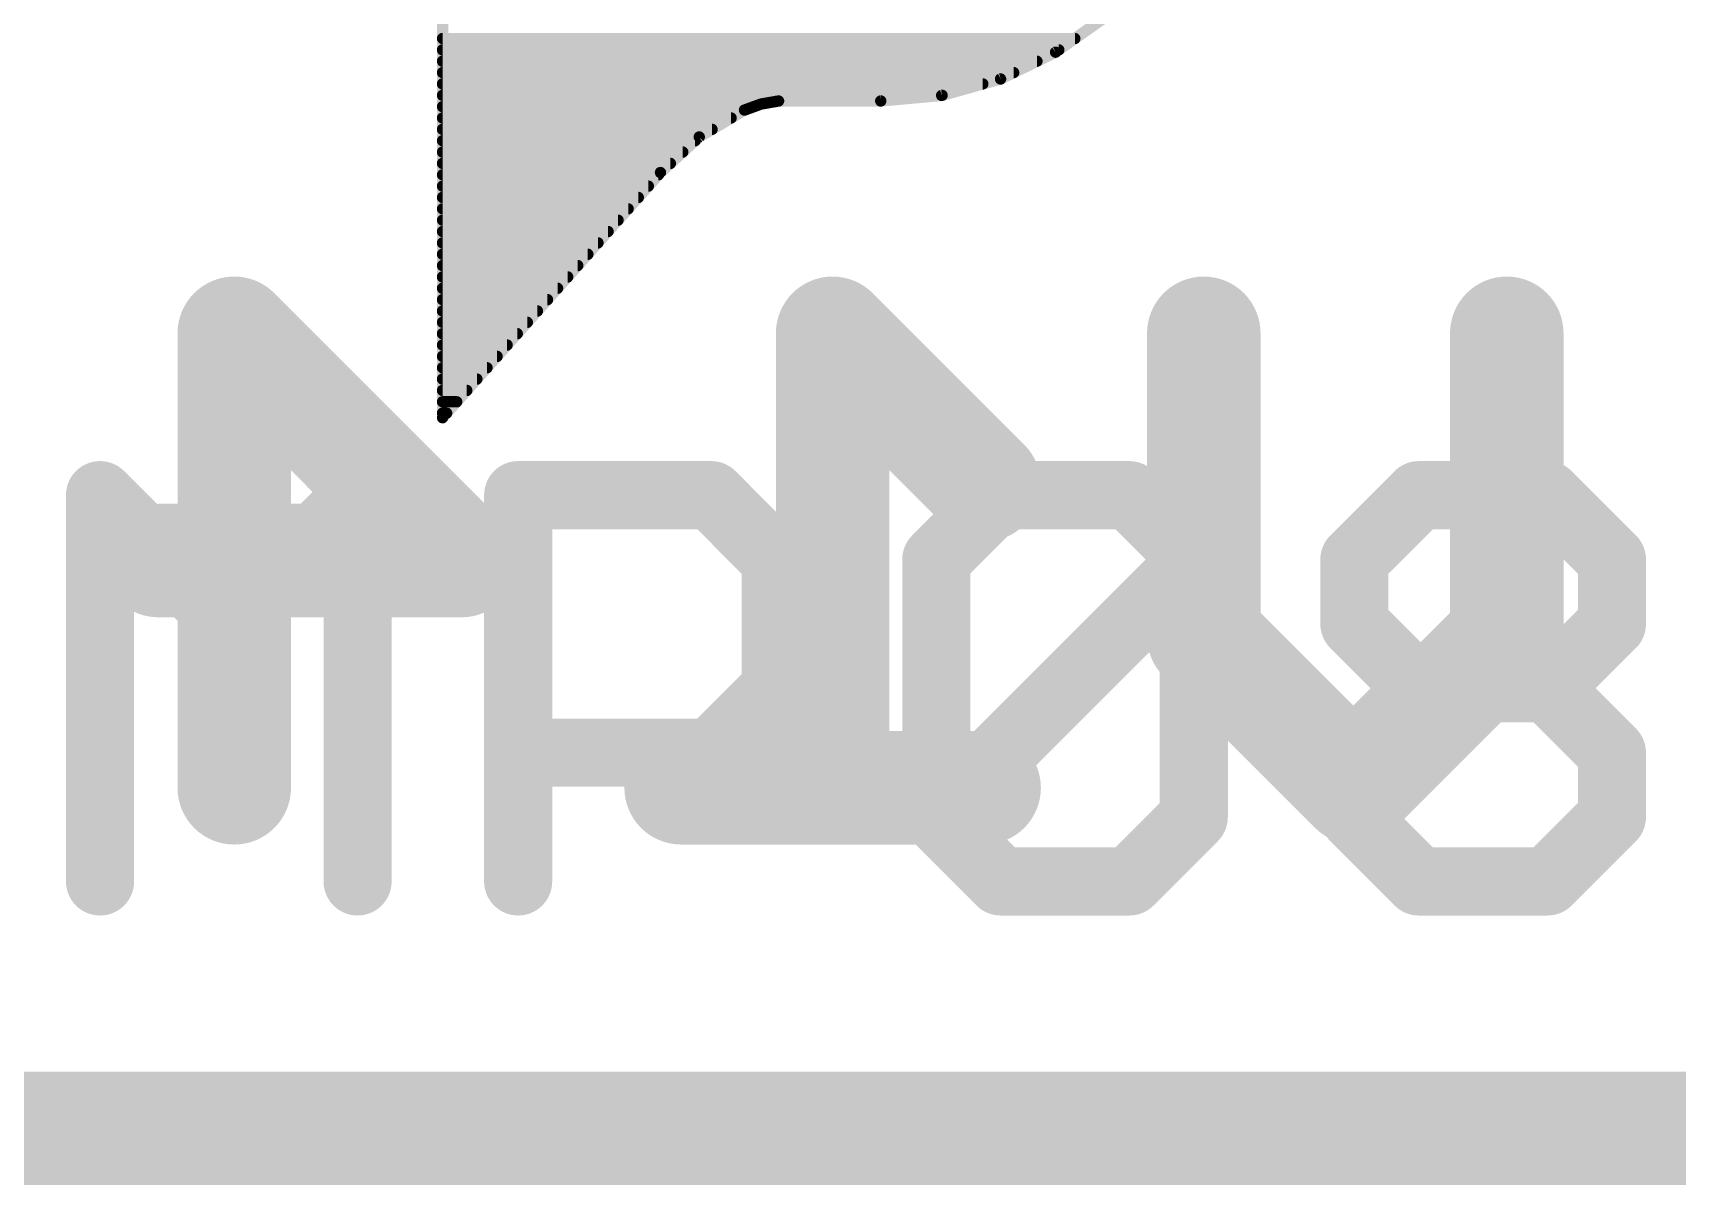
# Model space of a CAD drawing. Extents: x -8.2 to 28.1, y -0.4 to 23.5.
# Drawn here: x 5.783 to 9.462, y -0.127 to 2.451 of the extents above; entities that cross this region are included whole.
import ezdxf

# ---------------------------------------------------------------- set-up
doc = ezdxf.new("R2010")
doc.units = 0
for name, color, linetype in [('1', 12, 'CONTINUOUS'), ('16', 132, 'CONTINUOUS'), ('20', 53, 'CONTINUOUS'), ('21', 53, 'CONTINUOUS'), ('23', 53, 'CONTINUOUS')]:
    doc.layers.add(name, color=color, linetype=linetype)

msp = doc.modelspace()

# ---------------------------------------------------------------- linework, layer by layer
at = {"layer": '1', "const_width": 0.254}
msp.add_lwpolyline([(0, 0), (15.24, 0)], dxfattribs=at)
at = {"layer": '16', "const_width": 0.254}
for points in [[(6.2333, 0.762), (6.2333, 1.7789)], [(6.2333, 1.7789), (6.7417, 1.2704)], [(7.9111, 1.4399), (7.5721, 1.7789)], [(7.5721, 1.7789), (7.5721, 0.762)], [(8.4026, 1.101), (8.4026, 1.7789)], [(9.0805, 1.7789), (9.0805, 1.101)], [(6.7417, 1.2704), (6.0638, 1.2704)], [(8.7415, 0.762), (8.4026, 1.101)], [(9.0805, 1.101), (8.7415, 0.762)], [(7.9111, 0.762), (7.2332, 0.762)], [(0, 0), (15.24, 0)]]:
    msp.add_lwpolyline(points, dxfattribs=at)
at = {"layer": '16', "const_width": 0.127}
for points in [[(6.2968, 1.7789, 1), (6.1698, 1.7789)], [(6.2782, 1.8238, 1), (6.1884, 1.734)], [(7.617, 1.8238, 1), (7.5272, 1.734)], [(7.6356, 1.7789, 1), (7.5086, 1.7789)], [(8.4661, 1.7789, 1), (8.3391, 1.7789)], [(9.144, 1.7789, 1), (9.017, 1.7789)], [(7.8662, 1.395, 1), (7.956, 1.4848)], [(6.0638, 1.3339, 1), (6.0638, 1.2069)], [(6.6968, 1.2255, 1), (6.7866, 1.3153)], [(6.7417, 1.2069, 1), (6.7417, 1.3339)], [(8.4475, 1.1459, 1), (8.3577, 1.0561)], [(9.1254, 1.0561, 1), (9.0356, 1.1459)], [(8.3391, 1.101, 1), (8.4661, 1.101)], [(9.017, 1.101, 1), (9.144, 1.101)], [(7.2332, 0.8255, 1), (7.2332, 0.6985)], [(7.9111, 0.6985, 1), (7.9111, 0.8255)], [(8.6966, 0.8069, 1), (8.7864, 0.7171)], [(8.6966, 0.7171, 1), (8.7864, 0.8069)], [(6.1698, 0.762, 1), (6.2968, 0.762)], [(7.5086, 0.762, 1), (7.6356, 0.762)]]:
    msp.add_lwpolyline(points, format="xyb", dxfattribs=at)
at = {"layer": '20', "const_width": 0.2032}
msp.add_lwpolyline([(0, 0), (15.24, 0)], dxfattribs=at)
at = {"layer": '21'}
for points, const_width in [([(6.6993, 3.1064), (6.6993, 1.59)], 0.0254), ([(8.0709, 2.4079), (8.1867, 2.4896)], 0.0254), ([(6.6993, 2.4384), (8.1141, 2.4384)], 0.0254), ([(6.6993, 2.413), (8.0782, 2.413)], 0.0254), ([(6.6993, 2.3876), (8.0293, 2.3876)], 0.0254), ([(7.9479, 2.3479), (8.0709, 2.4079)], 0.0254), ([(6.6993, 2.3622), (7.9772, 2.3622)], 0.0254), ([(7.8161, 2.3111), (7.9479, 2.3479)], 0.0254), ([(6.6993, 2.3368), (7.9081, 2.3368)], 0.0254), ([(6.6993, 2.3114), (7.8171, 2.3114)], 0.0254), ([(7.6798, 2.2987), (7.8161, 2.3111)], 0.0254), ([(6.6993, 2.286), (7.396, 2.286)], 0.0254), ([(7.2738, 2.2182), (7.375, 2.2784)], 0.0254), ([(7.375, 2.2784), (7.4122, 2.2919)], 0.0254), ([(7.4122, 2.2919), (7.4512, 2.2987)], 0.0254), ([(7.4512, 2.2987), (7.6798, 2.2987)], 0.0254), ([(6.6993, 2.2606), (7.345, 2.2606)], 0.0254), ([(6.6993, 2.2352), (7.3023, 2.2352)], 0.0254), ([(6.6993, 2.2098), (7.2645, 2.2098)], 0.0254), ([(7.187, 2.1387), (7.2738, 2.2182)], 0.0254), ([(6.6993, 2.1844), (7.2368, 2.1844)], 0.0254), ([(6.6993, 2.159), (7.2091, 2.159)], 0.0254), ([(6.6993, 1.59), (7.187, 2.1387)], 0.0254), ([(6.6993, 2.1336), (7.1824, 2.1336)], 0.0254), ([(6.6993, 2.1082), (7.1598, 2.1082)], 0.0254), ([(6.6993, 2.0828), (7.1373, 2.0828)], 0.0254), ([(6.6993, 2.0574), (7.1147, 2.0574)], 0.0254), ([(6.6993, 2.032), (7.0921, 2.032)], 0.0254), ([(6.6993, 2.0066), (7.0696, 2.0066)], 0.0254), ([(6.6993, 1.9812), (7.047, 1.9812)], 0.0254), ([(6.6993, 1.9558), (7.0244, 1.9558)], 0.0254), ([(6.6993, 1.9304), (7.0018, 1.9304)], 0.0254), ([(6.6993, 1.905), (6.9793, 1.905)], 0.0254), ([(6.6993, 1.8796), (6.9567, 1.8796)], 0.0254), ([(6.6993, 1.8542), (6.9341, 1.8542)], 0.0254), ([(6.6993, 1.8288), (6.9116, 1.8288)], 0.0254), ([(6.6993, 1.8034), (6.889, 1.8034)], 0.0254), ([(6.6993, 1.778), (6.8664, 1.778)], 0.0254), ([(6.6993, 1.7526), (6.8438, 1.7526)], 0.0254), ([(6.6993, 1.7272), (6.8213, 1.7272)], 0.0254), ([(6.6993, 1.7018), (6.7987, 1.7018)], 0.0254), ([(6.6993, 1.6764), (6.7761, 1.6764)], 0.0254), ([(6.6993, 1.651), (6.7536, 1.651)], 0.0254), ([(6.6993, 1.6256), (6.731, 1.6256)], 0.0254), ([(6.6993, 1.6002), (6.7084, 1.6002)], 0.0254), ([(5.933, 0.5524), (5.933, 1.4168)], 0.1524), ([(5.933, 1.4168), (6.2211, 1.1287)], 0.1524), ([(6.2211, 1.1287), (6.5092, 1.4168)], 0.1524), ([(6.5092, 1.4168), (6.5092, 0.5524)], 0.1524), ([(6.8685, 0.5524), (6.8685, 1.4168)], 0.1524), ([(6.8685, 1.4168), (7.3007, 1.4168)], 0.1524), ([(7.3007, 1.4168), (7.4447, 1.2727)], 0.1524), ([(7.804, 1.2727), (7.9481, 1.4168)], 0.1524), ([(7.9481, 1.4168), (8.2362, 1.4168)], 0.1524), ([(8.2362, 1.4168), (8.3802, 1.2727)], 0.1524), ([(8.7395, 1.2727), (8.8836, 1.4168)], 0.1524), ([(8.8836, 1.4168), (9.1717, 1.4168)], 0.1524), ([(9.1717, 1.4168), (9.3158, 1.2727)], 0.1524), ([(7.4447, 1.2727), (7.4447, 0.9846)], 0.1524), ([(7.804, 0.6965), (7.804, 1.2727)], 0.1524), ([(7.804, 0.6965), (8.3802, 1.2727)], 0.1524), ([(8.3802, 1.2727), (8.3802, 0.6965)], 0.1524), ([(8.7395, 1.1287), (8.7395, 1.2727)], 0.1524), ([(9.3158, 1.2727), (9.3158, 1.1287)], 0.1524), ([(8.8836, 0.9846), (8.7395, 1.1287)], 0.1524), ([(9.3158, 1.1287), (9.1717, 0.9846)], 0.1524), ([(7.4447, 0.9846), (7.3007, 0.8406)], 0.1524), ([(8.7395, 0.8406), (8.8836, 0.9846)], 0.1524), ([(8.8836, 0.9846), (9.1717, 0.9846)], 0.1524), ([(9.1717, 0.9846), (9.3158, 0.8406)], 0.1524), ([(7.3007, 0.8406), (6.8685, 0.8406)], 0.1524), ([(8.7395, 0.6965), (8.7395, 0.8406)], 0.1524), ([(9.3158, 0.8406), (9.3158, 0.6965)], 0.1524), ([(7.9481, 0.5524), (7.804, 0.6965)], 0.1524), ([(8.3802, 0.6965), (8.2362, 0.5524)], 0.1524), ([(8.8836, 0.5524), (8.7395, 0.6965)], 0.1524), ([(9.3158, 0.6965), (9.1717, 0.5524)], 0.1524), ([(8.2362, 0.5524), (7.9481, 0.5524)], 0.1524), ([(9.1717, 0.5524), (8.8836, 0.5524)], 0.1524)]:
    msp.add_lwpolyline(points, dxfattribs=dict(at, const_width=const_width))
for points, const_width in [([(6.6993, 2.4447, 1), (6.6993, 2.4321)], 0.0127), ([(8.1141, 2.4321, 1), (8.1141, 2.4447)], 0.0127), ([(6.6993, 2.4194, 1), (6.6993, 2.4067)], 0.0127), ([(6.6993, 2.3939, 1), (6.6993, 2.3813)], 0.0127), ([(8.0293, 2.3813, 1), (8.0293, 2.3939)], 0.0127), ([(8.0673, 2.4131, 1), (8.0746, 2.4027)], 0.0127), ([(8.0737, 2.4022, 1), (8.0682, 2.4136)], 0.0127), ([(8.0782, 2.4067, 1), (8.0782, 2.4194)], 0.0127), ([(6.6993, 2.3685, 1), (6.6993, 2.3559)], 0.0127), ([(7.9451, 2.3536, 1), (7.9507, 2.3422)], 0.0127), ([(7.9496, 2.3418, 1), (7.9462, 2.354)], 0.0127), ([(7.9772, 2.3559, 1), (7.9772, 2.3685)], 0.0127), ([(6.6993, 2.3432, 1), (6.6993, 2.3305)], 0.0127), ([(6.6993, 2.3177, 1), (6.6993, 2.3051)], 0.0127), ([(7.8144, 2.3172, 1), (7.8178, 2.305)], 0.0127), ([(7.8166, 2.3048, 1), (7.8155, 2.3174)], 0.0127), ([(7.8171, 2.3051, 1), (7.8171, 2.3177)], 0.0127), ([(7.9081, 2.3305, 1), (7.9081, 2.3432)], 0.0127), ([(6.6993, 2.2923, 1), (6.6993, 2.2797)], 0.0127), ([(7.3728, 2.2844, 1), (7.3771, 2.2724)], 0.0127), ([(7.3782, 2.2729, 1), (7.3717, 2.2839)], 0.0127), ([(7.396, 2.2797, 1), (7.396, 2.2923)], 0.0127), ([(7.4111, 2.2981, 1), (7.4133, 2.2856)], 0.0127), ([(7.4143, 2.2859, 1), (7.41, 2.2978)], 0.0127), ([(7.4512, 2.3051, 1), (7.4512, 2.2924)], 0.0127), ([(7.4522, 2.2924, 1), (7.4501, 2.305)], 0.0127), ([(7.6792, 2.305, 1), (7.6803, 2.2924)], 0.0127), ([(7.6798, 2.2924, 1), (7.6798, 2.3051)], 0.0127), ([(6.6993, 2.267, 1), (6.6993, 2.2543)], 0.0127), ([(6.6993, 2.2416, 1), (6.6993, 2.2289)], 0.0127), ([(7.3023, 2.2289, 1), (7.3023, 2.2416)], 0.0127), ([(7.345, 2.2543, 1), (7.345, 2.267)], 0.0127), ([(6.6993, 2.2161, 1), (6.6993, 2.2035)], 0.0127), ([(7.2645, 2.2035, 1), (7.2645, 2.2161)], 0.0127), ([(7.2705, 2.2237, 1), (7.277, 2.2128)], 0.0127), ([(7.278, 2.2136, 1), (7.2695, 2.2229)], 0.0127), ([(6.6993, 2.1907, 1), (6.6993, 2.1781)], 0.0127), ([(6.6993, 2.1654, 1), (6.6993, 2.1527)], 0.0127), ([(7.2091, 2.1527, 1), (7.2091, 2.1654)], 0.0127), ([(7.2368, 2.1781, 1), (7.2368, 2.1907)], 0.0127), ([(6.6993, 2.1399, 1), (6.6993, 2.1273)], 0.0127), ([(7.1827, 2.1434, 1), (7.1912, 2.134)], 0.0127), ([(7.1917, 2.1345, 1), (7.1822, 2.1429)], 0.0127), ([(7.1824, 2.1273, 1), (7.1824, 2.1399)], 0.0127), ([(6.6993, 2.1145, 1), (6.6993, 2.1019)], 0.0127), ([(7.1598, 2.1019, 1), (7.1598, 2.1145)], 0.0127), ([(6.6993, 2.0892, 1), (6.6993, 2.0765)], 0.0127), ([(6.6993, 2.0637, 1), (6.6993, 2.0511)], 0.0127), ([(7.1147, 2.0511, 1), (7.1147, 2.0637)], 0.0127), ([(7.1373, 2.0765, 1), (7.1373, 2.0892)], 0.0127), ([(6.6993, 2.0383, 1), (6.6993, 2.0257)], 0.0127), ([(7.0921, 2.0257, 1), (7.0921, 2.0383)], 0.0127), ([(6.6993, 1.9876, 1), (6.6993, 1.9748)], 0.0127), ([(6.6993, 2.013, 1), (6.6993, 2.0003)], 0.0127), ([(7.047, 1.9748, 1), (7.047, 1.9876)], 0.0127), ([(7.0696, 2.0003, 1), (7.0696, 2.013)], 0.0127), ([(6.6993, 1.9622, 1), (6.6993, 1.9494)], 0.0127), ([(7.0244, 1.9494, 1), (7.0244, 1.9622)], 0.0127), ([(6.6993, 1.9114, 1), (6.6993, 1.8986)], 0.0127), ([(6.6993, 1.9368, 1), (6.6993, 1.9241)], 0.0127), ([(6.9793, 1.8986, 1), (6.9793, 1.9114)], 0.0127), ([(7.0018, 1.9241, 1), (7.0018, 1.9368)], 0.0127), ([(6.6993, 1.886, 1), (6.6993, 1.8733)], 0.0127), ([(6.9567, 1.8733, 1), (6.9567, 1.886)], 0.0127), ([(6.6993, 1.8606, 1), (6.6993, 1.8478)], 0.0127), ([(6.6993, 1.8352, 1), (6.6993, 1.8224)], 0.0127), ([(6.9116, 1.8224, 1), (6.9116, 1.8352)], 0.0127), ([(6.9341, 1.8478, 1), (6.9341, 1.8606)], 0.0127), ([(6.6993, 1.8098, 1), (6.6993, 1.7971)], 0.0127), ([(6.889, 1.7971, 1), (6.889, 1.8098)], 0.0127), ([(6.6993, 1.7844, 1), (6.6993, 1.7716)], 0.0127), ([(6.8664, 1.7716, 1), (6.8664, 1.7844)], 0.0127), ([(6.6993, 1.7336, 1), (6.6993, 1.7208)], 0.0127), ([(6.6993, 1.759, 1), (6.6993, 1.7463)], 0.0127), ([(6.8213, 1.7208, 1), (6.8213, 1.7336)], 0.0127), ([(6.8438, 1.7463, 1), (6.8438, 1.759)], 0.0127), ([(6.6993, 1.7082, 1), (6.6993, 1.6954)], 0.0127), ([(6.7987, 1.6954, 1), (6.7987, 1.7082)], 0.0127), ([(6.6993, 1.6574, 1), (6.6993, 1.6446)], 0.0127), ([(6.6993, 1.6828, 1), (6.6993, 1.6701)], 0.0127), ([(6.7536, 1.6446, 1), (6.7536, 1.6574)], 0.0127), ([(6.7761, 1.6701, 1), (6.7761, 1.6828)], 0.0127), ([(6.6993, 1.632, 1), (6.6993, 1.6193)], 0.0127), ([(6.731, 1.6193, 1), (6.731, 1.632)], 0.0127), ([(6.6993, 1.6066, 1), (6.6993, 1.5938)], 0.0127), ([(6.693, 1.59, 1), (6.7057, 1.59)], 0.0127), ([(6.6946, 1.5942, 1), (6.7041, 1.5858)], 0.0127), ([(6.7084, 1.5938, 1), (6.7084, 1.6066)], 0.0127), ([(5.9599, 1.4437, 1), (5.906, 1.3898)], 0.0762), ([(5.9711, 1.4168, 1), (5.8949, 1.4168)], 0.0762), ([(6.5473, 1.4168, 1), (6.4711, 1.4168)], 0.0762), ([(6.5361, 1.3898, 1), (6.4823, 1.4437)], 0.0762), ([(6.9066, 1.4168, 1), (6.8304, 1.4168)], 0.0762), ([(6.8685, 1.4549, 1), (6.8685, 1.3787)], 0.0762), ([(7.3276, 1.4437, 1), (7.2737, 1.3898)], 0.0762), ([(7.3007, 1.3787, 1), (7.3007, 1.4549)], 0.0762), ([(7.9481, 1.4549, 1), (7.9481, 1.3787)], 0.0762), ([(7.975, 1.3898, 1), (7.9211, 1.4437)], 0.0762), ([(8.2631, 1.4437, 1), (8.2092, 1.3898)], 0.0762), ([(8.2362, 1.3787, 1), (8.2362, 1.4549)], 0.0762), ([(8.8836, 1.4549, 1), (8.8836, 1.3787)], 0.0762), ([(8.9105, 1.3898, 1), (8.8566, 1.4437)], 0.0762), ([(9.1986, 1.4437, 1), (9.1448, 1.3898)], 0.0762), ([(9.1717, 1.3787, 1), (9.1717, 1.4549)], 0.0762), ([(7.4828, 1.2727, 1), (7.4066, 1.2727)], 0.0762), ([(7.4178, 1.2458, 1), (7.4717, 1.2997)], 0.0762), ([(7.8421, 1.2727, 1), (7.7659, 1.2727)], 0.0762), ([(7.7771, 1.2997, 1), (7.8309, 1.2458)], 0.0762), ([(8.4183, 1.2727, 1), (8.3421, 1.2727)], 0.0762), ([(8.4072, 1.2458, 1), (8.3533, 1.2997)], 0.0762), ([(8.3533, 1.2458, 1), (8.4072, 1.2997)], 0.0762), ([(8.7776, 1.2727, 1), (8.7014, 1.2727)], 0.0762), ([(8.7126, 1.2997, 1), (8.7665, 1.2458)], 0.0762), ([(9.3539, 1.2727, 1), (9.2777, 1.2727)], 0.0762), ([(9.2888, 1.2458, 1), (9.3427, 1.2997)], 0.0762), ([(6.1941, 1.1556, 1), (6.248, 1.1017)], 0.0762), ([(6.1941, 1.1017, 1), (6.248, 1.1556)], 0.0762), ([(8.7665, 1.1556, 1), (8.7126, 1.1017)], 0.0762), ([(9.3427, 1.1017, 1), (9.2888, 1.1556)], 0.0762), ([(8.7014, 1.1287, 1), (8.7776, 1.1287)], 0.0762), ([(9.2777, 1.1287, 1), (9.3539, 1.1287)], 0.0762), ([(7.4717, 0.9577, 1), (7.4178, 1.0116)], 0.0762), ([(8.8836, 1.0227, 1), (8.8836, 0.9465)], 0.0762), ([(8.9105, 0.9577, 1), (8.8566, 1.0116)], 0.0762), ([(8.8566, 0.9577, 1), (8.9105, 1.0116)], 0.0762), ([(9.1986, 1.0116, 1), (9.1448, 0.9577)], 0.0762), ([(9.1448, 1.0116, 1), (9.1986, 0.9577)], 0.0762), ([(9.1717, 0.9465, 1), (9.1717, 1.0227)], 0.0762), ([(7.4066, 0.9846, 1), (7.4828, 0.9846)], 0.0762), ([(6.8685, 0.8787, 1), (6.8685, 0.8025)], 0.0762), ([(7.2737, 0.8675, 1), (7.3276, 0.8136)], 0.0762), ([(7.3007, 0.8025, 1), (7.3007, 0.8787)], 0.0762), ([(8.7776, 0.8406, 1), (8.7014, 0.8406)], 0.0762), ([(8.7126, 0.8675, 1), (8.7665, 0.8136)], 0.0762), ([(9.3539, 0.8406, 1), (9.2777, 0.8406)], 0.0762), ([(9.2888, 0.8136, 1), (9.3427, 0.8675)], 0.0762), ([(7.8309, 0.7234, 1), (7.7771, 0.6696)], 0.0762), ([(8.4072, 0.6696, 1), (8.3533, 0.7234)], 0.0762), ([(8.7665, 0.7234, 1), (8.7126, 0.6696)], 0.0762), ([(9.3427, 0.6696, 1), (9.2888, 0.7234)], 0.0762), ([(7.7771, 0.7234, 1), (7.8309, 0.6696)], 0.0762), ([(7.7659, 0.6965, 1), (7.8421, 0.6965)], 0.0762), ([(8.3421, 0.6965, 1), (8.4183, 0.6965)], 0.0762), ([(8.7014, 0.6965, 1), (8.7776, 0.6965)], 0.0762), ([(9.2777, 0.6965, 1), (9.3539, 0.6965)], 0.0762), ([(7.9481, 0.5906, 1), (7.9481, 0.5143)], 0.0762), ([(8.2362, 0.5143, 1), (8.2362, 0.5906)], 0.0762), ([(8.8836, 0.5906, 1), (8.8836, 0.5143)], 0.0762), ([(9.1717, 0.5143, 1), (9.1717, 0.5906)], 0.0762), ([(5.8949, 0.5524, 1), (5.9711, 0.5524)], 0.0762), ([(6.4711, 0.5524, 1), (6.5473, 0.5524)], 0.0762), ([(6.8304, 0.5524, 1), (6.9066, 0.5524)], 0.0762), ([(7.9211, 0.5255, 1), (7.975, 0.5794)], 0.0762), ([(8.2092, 0.5794, 1), (8.2631, 0.5255)], 0.0762), ([(8.8566, 0.5255, 1), (8.9105, 0.5794)], 0.0762), ([(9.1448, 0.5794, 1), (9.1986, 0.5255)], 0.0762)]:
    msp.add_lwpolyline(points, format="xyb", dxfattribs=dict(at, const_width=const_width))
at = {"layer": '23'}
msp.add_point((6.6993, 1.5875), dxfattribs=at)

doc.saveas('drawing.dxf')
